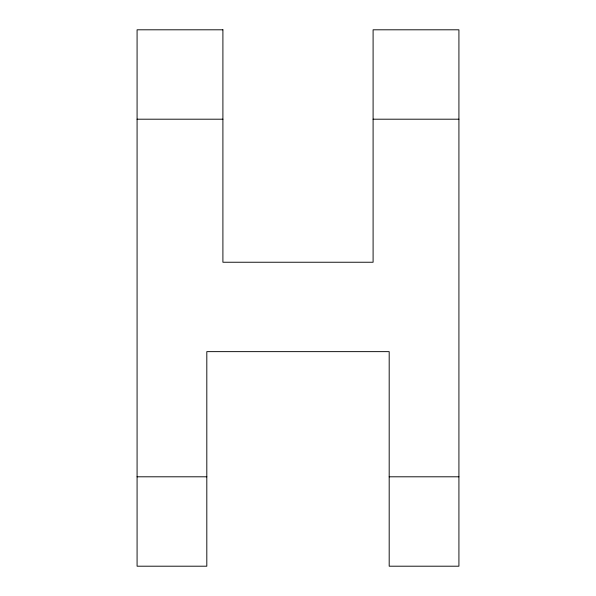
<?xml version="1.0" encoding="UTF-8"?>
<svg xmlns="http://www.w3.org/2000/svg" width="596" height="596" viewBox="0 0 596 596"><rect width="100%" height="100%" fill="white"/><g stroke="black" fill="none" stroke-linecap="round" stroke-linejoin="round"><path stroke-width="0.89" d="M137.08 119.2L222.904 119.2M373.096 119.2L458.92 119.2M137.08 476.8L206.812 476.8M389.188 476.8L458.92 476.8M222.904 29.8L137.08 29.8L137.08 566.2L206.812 566.2L206.812 351.64L389.188 351.64L389.188 566.2L458.92 566.2L458.92 29.8L373.096 29.8L373.096 262.24L222.904 262.24L222.904 29.8"/></g></svg>
